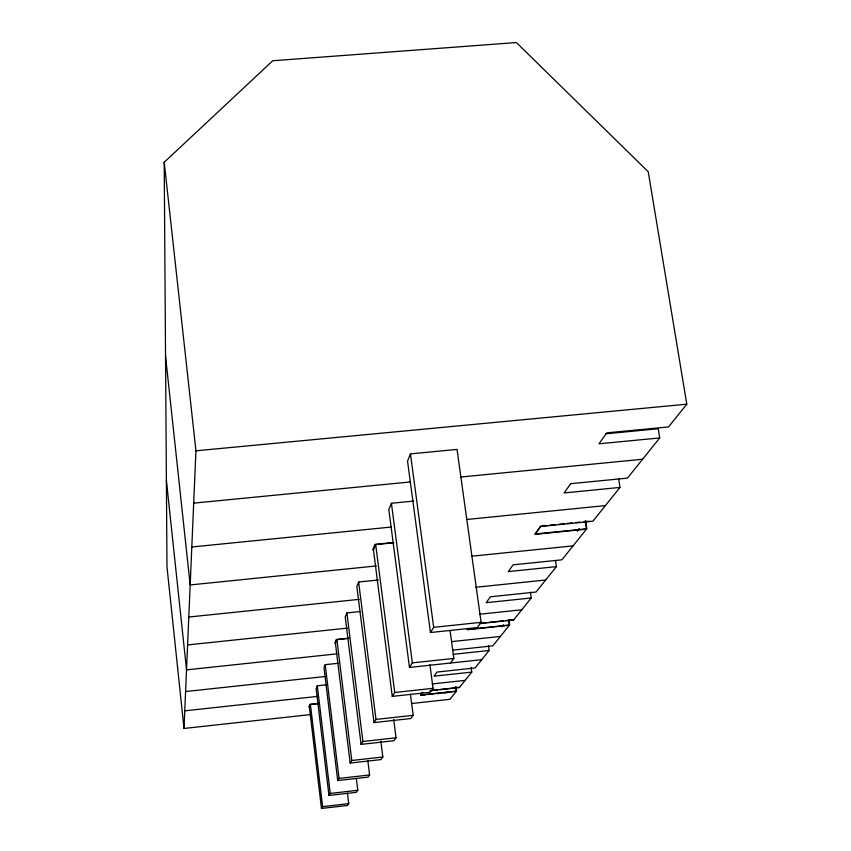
<?xml version="1.0" encoding="UTF-8"?>
<svg xmlns="http://www.w3.org/2000/svg" width="851" height="851" viewBox="0 0 851 851"><rect width="100%" height="100%" fill="white"/><g stroke="black" fill="none" stroke-linecap="round" stroke-linejoin="round"><path stroke-width="1.28" d="M310.392 714.606L184.007 728.456L195.943 450.807L164.211 162.275L272.756 60.751L516.397 42.55L648.239 171.753L686.789 404.182L668.535 426.925L606.774 432.861L599.008 443.796L659.706 437.935L658.217 428.766L605.486 433.84M338.347 663.269L325.21 664.674L323.997 667.673L337.698 780.558L368.026 777.123L369.611 774.963L367.813 760.603M378.269 579.999L358.633 582.02L356.846 586.456L374.014 722.595L410.831 718.531L413.171 715.329L410.427 694.235M410.448 453.891L407.544 461.082L430.436 632.527L477.294 627.57L481.123 622.326L457.04 449.413L410.448 453.891L433.691 627.336L430.436 632.527M326.369 684.832L317.285 685.81L316.136 688.64L328.975 795.44L356.324 792.324L357.803 790.292L356.346 778.505M359.962 611.561L346.889 612.922L345.229 616.986L361.079 744.391L393.896 740.732L396.034 737.796L393.683 719.467M413.799 501.058L391.417 503.271L388.833 509.632L409.469 667.45L481.762 659.653M308.849 706.904L309.881 704.362L318.923 703.383M334.794 643.079L336.251 639.495L349.038 638.144M372.695 549.831L374.908 544.395L393.13 542.555M318.168 703.649L310.413 704.49L309.381 707.032L321.476 808.45L347.399 805.482L348.74 803.652L347.453 793.196M348.389 638.431L336.89 639.644L335.422 643.228L350.155 763.049L380.95 759.592L382.833 757.007L380.844 741.274M393.907 542.747L375.685 544.587L373.472 550.023L392.268 696.384L430.17 692.257L433.053 688.31L429.893 664.599M337.698 780.558L339.038 778.42L325.21 664.674M374.014 722.595L375.993 719.425L358.633 582.02M328.975 795.44L330.241 793.43L317.285 685.81M361.079 744.391L362.909 741.487L346.889 612.922M409.469 667.45L412.341 662.876L391.417 503.271M321.476 808.45L322.614 806.652L310.413 704.49M350.155 763.049L351.771 760.496L336.89 639.644M392.268 696.384L394.736 692.491L375.685 544.587M422.724 692.193L420.756 694.969L456.572 691.055L455.976 686.651M540.63 526.12L535.034 534.002L586.818 528.769L585.626 520.886M570.659 483.73L564.117 492.952L619.996 487.41L618.666 478.943M422.766 692.437L420.788 695.214L456.338 691.331L455.71 686.725M450.477 663.035L453.849 658.419L450.094 630.793M501.835 626.815L503.473 624.73M577.35 530.939L578.925 528.939M577.733 530.907L579.308 528.896M456.338 691.331L449.934 699.309L411.756 703.5M471.135 667.461L471.773 672.099L459.327 687.597L429.829 690.821M488.431 645.601L489.112 650.494L475.103 667.95L436.967 672.067L434.053 676.183L471.773 672.099M508.547 619.624L509.355 625.272L492.846 645.845L452.519 650.164M530.428 592.243L531.258 597.976L513.568 620.017L480.049 623.56M555.501 560.532L556.405 566.638L536.045 592.019L490.421 596.774L486.219 602.689L531.258 597.976M585.233 520.929L586.488 529.162L561.883 559.82L513.1 564.83L508.292 571.606L556.405 566.638M619.996 487.41L592.86 521.216L540.683 526.482L535.088 534.364L586.488 529.162M659.706 437.935L627.442 478.124L570.627 483.687M330.241 793.43L357.803 790.292M322.614 806.652L348.74 803.652M351.771 760.496L382.833 757.007M339.038 778.42L369.611 774.963M375.993 719.425L413.171 715.329M362.909 741.487L396.034 737.796M184.763 710.83L317.71 696.384M432.234 683.949L465.135 680.375M394.736 692.491L433.053 688.31M432.436 690.278L437.595 689.714M440.18 689.438L459.572 687.321M421.926 695.352L424.521 695.065M429.734 694.501L432.34 694.214M437.542 693.65L440.148 693.363M444.052 692.937L447.956 692.512M336.868 653.855L186.529 669.865L166.392 480.475M451.604 641.633L500.399 636.442M453.115 654.345L489.112 650.494M412.341 662.876L453.849 658.419M185.592 691.533L325.125 676.513M187.592 644.93L347.431 628.123M479.517 614.231L521.791 609.784M433.691 627.336L481.123 622.326M481.379 623.123L486.57 622.57M489.165 622.294L503.452 620.794M506.058 620.517L513.844 619.688M467.284 629.432L509.632 624.953L508.887 619.762M467.327 629.729L509.355 625.272M188.794 617.028L359.303 599.349M475.624 587.275L545.672 580.01M376.344 565.947L190.177 584.945L165.541 356.218M471.411 556.246L573.074 545.874M191.805 546.991L391.332 527.035M466.646 519.493L605.38 505.611M541.949 525.982L547.204 525.45M549.831 525.184L555.086 524.663M559.033 524.259L564.287 523.727M566.915 523.471L572.17 522.94M576.116 522.535L580.063 522.142M583.999 521.748L589.254 521.216M193.688 503.132L410.214 481.964M460.391 477.06L642.59 459.253M195.943 450.807L686.789 404.182M184.007 728.456L166.987 566.883L164.211 162.275"/></g></svg>
